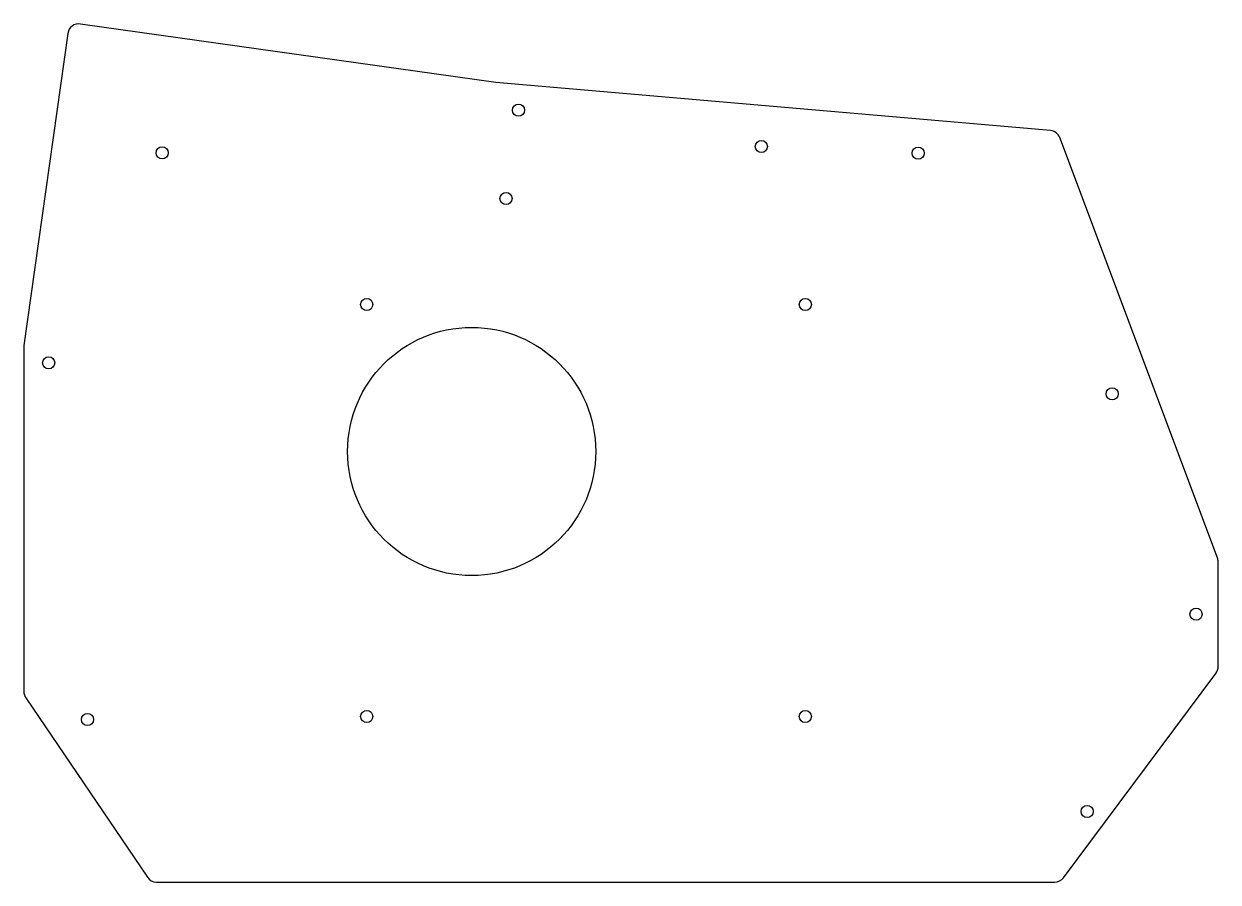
# Model space of a CAD drawing. Header units: millimetres. Extents: x -224 to -7, y 7 to 163.
import ezdxf

# ---------------------------------------------------------------- set-up
doc = ezdxf.new("R2010")
doc.units = ezdxf.units.MM
doc.layers.get('0').update_dxf_attribs({"linetype": 'CONTINUOUS'})

msp = doc.modelspace()

# ---------------------------------------------------------------- linework, layer by layer
msp.add_lwpolyline([(-37.75, 143.5), (-138.33, 152.23), (-213.66, 162.83, 0.415028), (-215.93, 161.13), (-223.88, 104.54, 0.034894), (-223.9, 104.26), (-223.9, 41.76, 0.150001), (-223.55, 40.64), (-201.51, 8.11, 0.251129), (-199.85, 7.21), (-36.98, 7.21, 0.236866), (-35.38, 8.02), (-7.74, 45.07, 0.16923), (-7.35, 46.32), (-7.35, 65.31, 0.09013), (-7.48, 66.01), (-36.05, 142.22, 0.288928)], format="xyb", close=True)
for centre, radius in [((-134.22, 147.22), 1.1), ((-90.17, 140.62), 1.1), ((-198.83, 139.46), 1.1), ((-61.74, 139.41), 1.1), ((-136.47, 131.17), 1.1), ((-161.73, 111.96), 1.1), ((-82.2, 111.96), 1.1), ((-142.7, 85.31), 22.5), ((-219.4, 101.39), 1.1), ((-26.56, 95.77), 1.1), ((-11.35, 55.79), 1.1), ((-212.37, 36.69), 1.1), ((-161.73, 37.26), 1.1), ((-82.2, 37.26), 1.1), ((-31.1, 20.03), 1.1)]:
    msp.add_circle(centre, radius)

doc.saveas('drawing.dxf')
